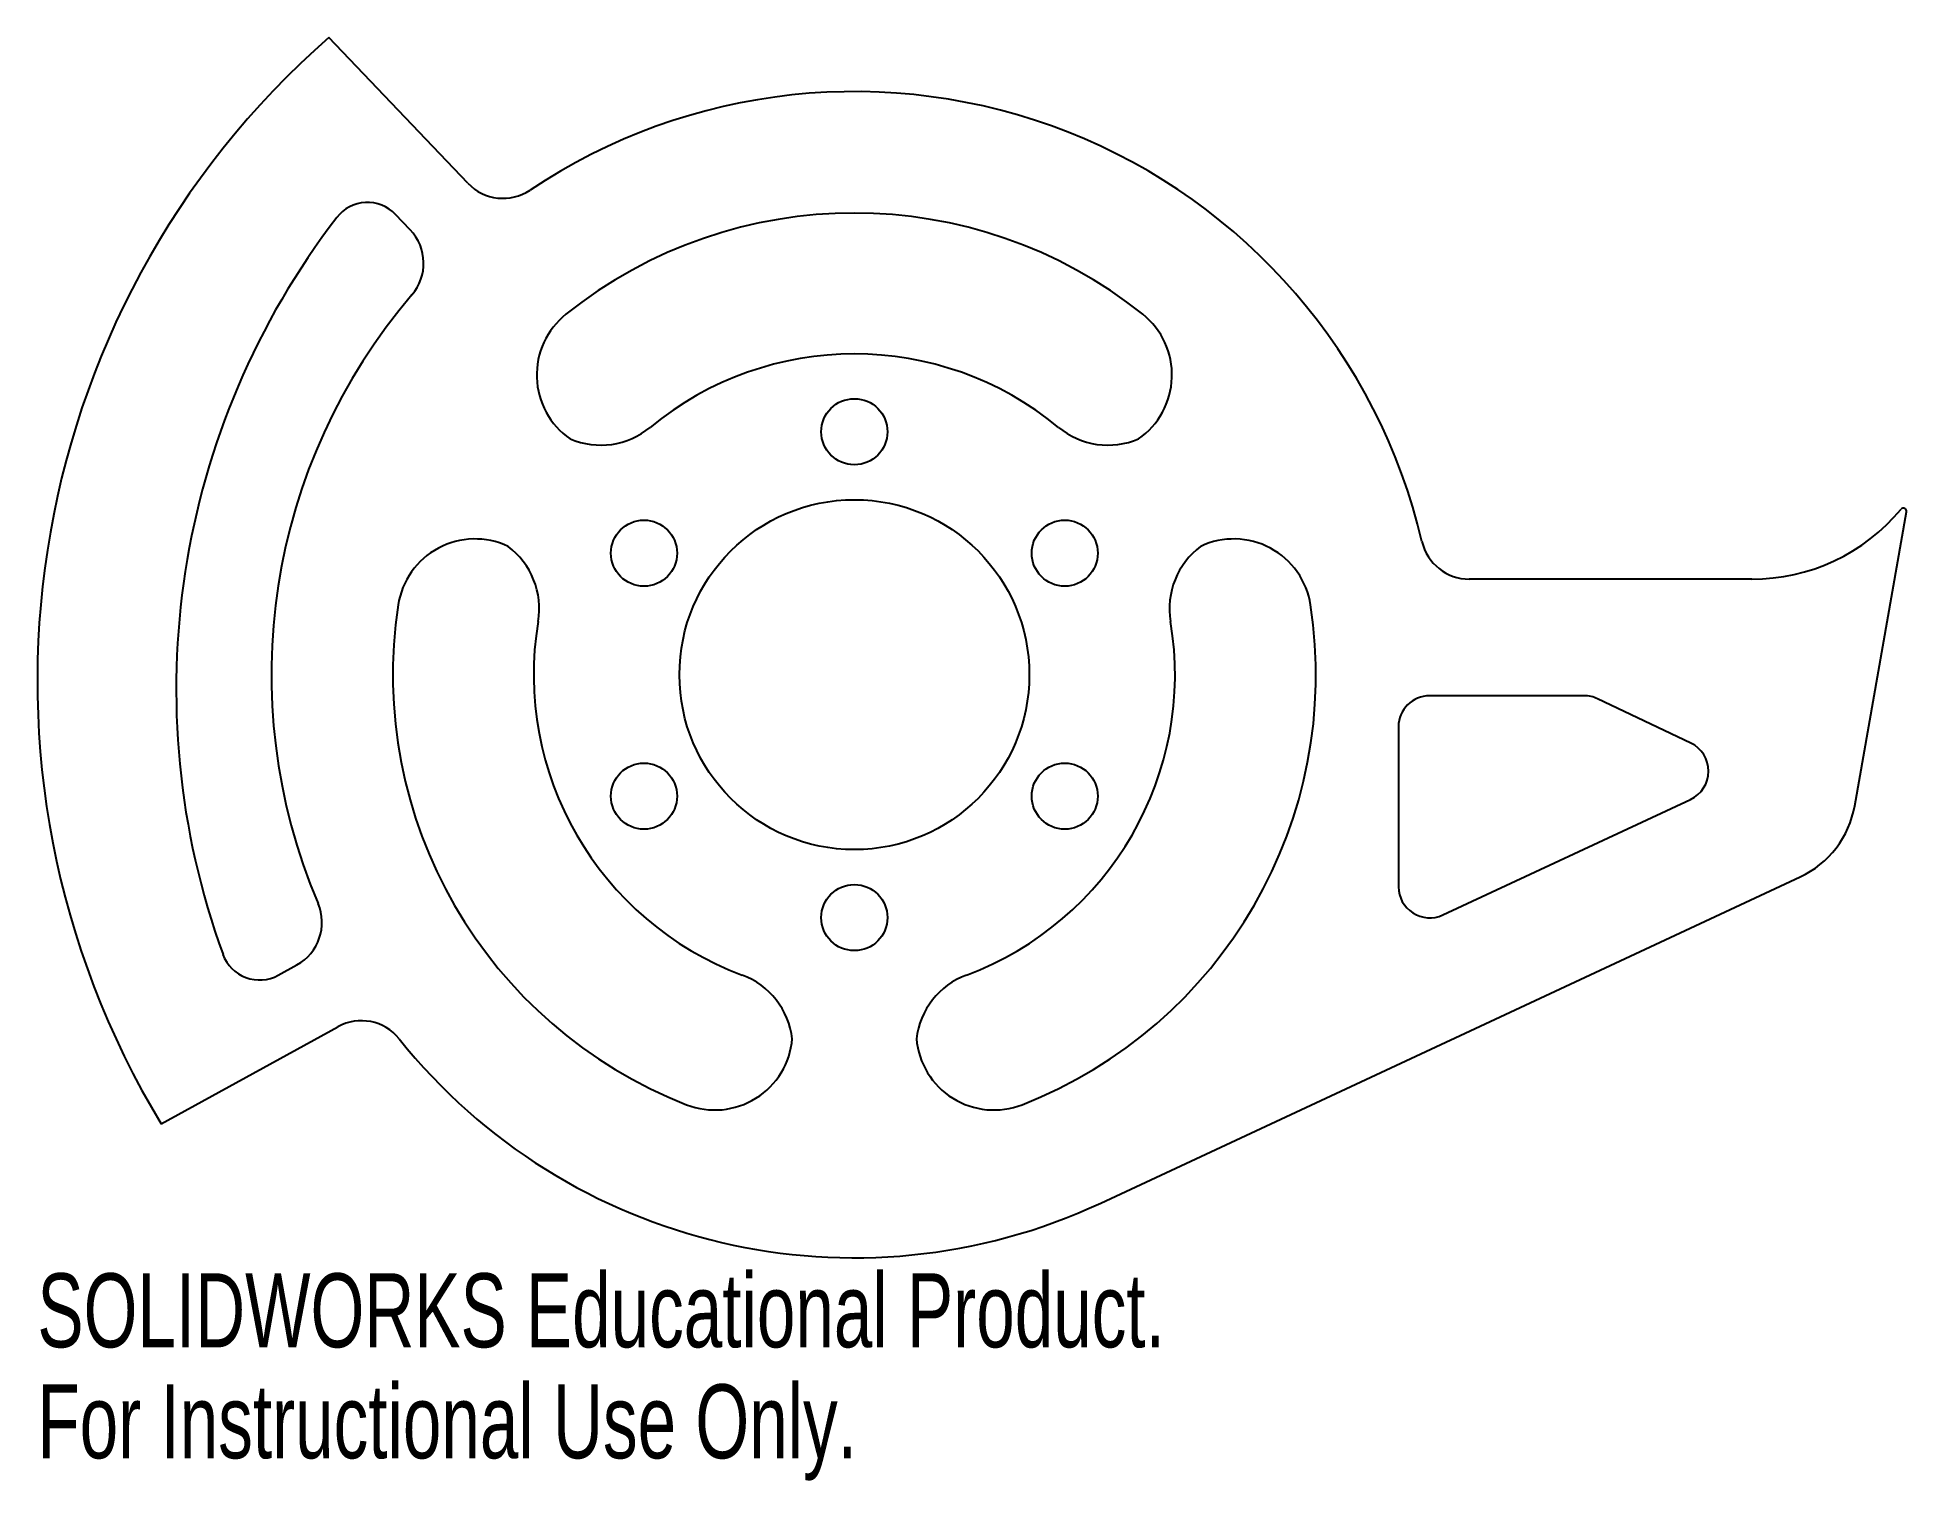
# Model space of a CAD drawing. Header units: inches. Extents: x -2.1 to 2.71, y -2.07 to 1.64.
import ezdxf

# ---------------------------------------------------------------- set-up
doc = ezdxf.new("R2010")
doc.units = ezdxf.units.IN
doc.header["$MEASUREMENT"] = 0
doc.styles.add('SLDTEXTSTYLE0', font='TXT', dxfattribs={"width": 0.7})

msp = doc.modelspace()

# ---------------------------------------------------------------- linework, layer by layer
at = {"color": 7, "linetype": 'Continuous', "lineweight": 25}
for p, q in [((-0.9943, 1.2642), (-1.352, 1.6394)), ((-1.1427, 1.1445), (-1.1803, 1.1839)), ((2.5739, -0.3372), (2.7073, 0.4191)), ((2.3092, 0.2458), (1.5821, 0.2458)), ((1.8778, -0.0542), (1.48, -0.0542)), ((2.152, -0.1761), (1.9122, -0.062)), ((1.4, -0.1342), (1.4, -0.5456)), ((1.5138, -0.6182), (2.1515, -0.3208)), ((0.6339, -1.3595), (2.4334, -0.5204)), ((-1.4822, -0.7731), (-1.4345, -0.7468)), ((-1.7833, -1.1557), (-1.3291, -0.9057))]:
    msp.add_line(p, q, dxfattribs=at)
for centre, radius in [((0, 0.625), 0.085), ((0, 0), 0.45), ((-0.5413, 0.3125), 0.085), ((0.5413, 0.3125), 0.085), ((-0.5413, -0.3125), 0.085), ((0.5413, -0.3125), 0.085), ((0, -0.625), 0.085)]:
    msp.add_circle(centre, radius, dxfattribs=at)
for centre, radius, start, end in [((0.098, -0.0151), 2.2, 131.2312, 211.227), ((0, 0), 1.5, 13.1903, 123.7953), ((-0.9039, 1.3504), 0.125, 223.6291, 303.7953), ((-1.2527, 1.1149), 0.1, 43.6291, 142.4221), ((0.2454, -0.0379), 1.9902, 142.4221, 200.0362), ((0, 0), 1.1875, 51.318, 128.682), ((-1.2332, 1.0582), 0.125, 319.367, 43.6291), ((0, 0), 1.5, 139.367, 203.0913), ((-0.6172, 0.7709), 0.2, 128.682, 235.2015), ((0.6172, 0.7709), 0.2, 304.7985, 51.318), ((0, 0), 0.825, 50.4601, 129.5399), ((-0.6525, 0.7905), 0.2, 246.7985, 309.5399), ((0.6525, 0.7905), 0.2, 230.4601, 293.2015), ((2.3092, 0.7458), 0.5, 270, 320.1728), ((2.6994, 0.4204), 0.008, 350, 140.1728), ((-0.9762, 0.1491), 0.2, 64.7985, 171.318), ((0.9762, 0.1491), 0.2, 8.682, 115.2015), ((1.5821, 0.3708), 0.125, 193.1903, 270), ((-1.0108, 0.1699), 0.2, 350.4601, 53.2015), ((1.0108, 0.1699), 0.2, 126.7985, 189.5399), ((0, 0), 1.1875, 171.318, 248.682), ((0, 0), 1.1875, 291.318, 8.682), ((0, 0), 0.825, 170.4601, 249.5399), ((0, 0), 0.825, 290.4601, 9.5399), ((1.48, -0.1342), 0.08, 90, 180), ((1.8778, -0.1342), 0.08, 64.5583, 90), ((2.1177, -0.2483), 0.08, 295, 64.5583), ((2.3277, -0.2938), 0.25, 295, 350), ((1.48, -0.5456), 0.08, 180, 295), ((-1.4948, -0.6373), 0.125, 298.8291, 23.0913), ((-1.5305, -0.6855), 0.1, 200.0362, 298.8291), ((-0.3583, -0.9603), 0.2, 6.7985, 69.5399), ((0.3583, -0.9603), 0.2, 110.4601, 173.2015), ((-1.2689, -1.0152), 0.125, 38.6637, 118.8291), ((0, 0), 1.5, 218.6637, 295), ((-0.359, -0.9199), 0.2, 248.682, 355.2015), ((0.359, -0.9199), 0.2, 184.7985, 291.318)]:
    msp.add_arc(centre, radius, start, end, dxfattribs=at)

# ---------------------------------------------------------------- texts
at = {"color": 7, "linetype": 'Continuous', "char_height": 0.1903, "attachment_point": 1, "style": 'SLDTEXTSTYLE0'}
for s, insert in [('SOLIDWORKS Educational Product.', (-2.102, -1.5401)), ('For Instructional Use Only.', (-2.102, -1.8256))]:
    msp.add_mtext(s, dxfattribs=dict(at, insert=insert))

doc.saveas('drawing.dxf')
